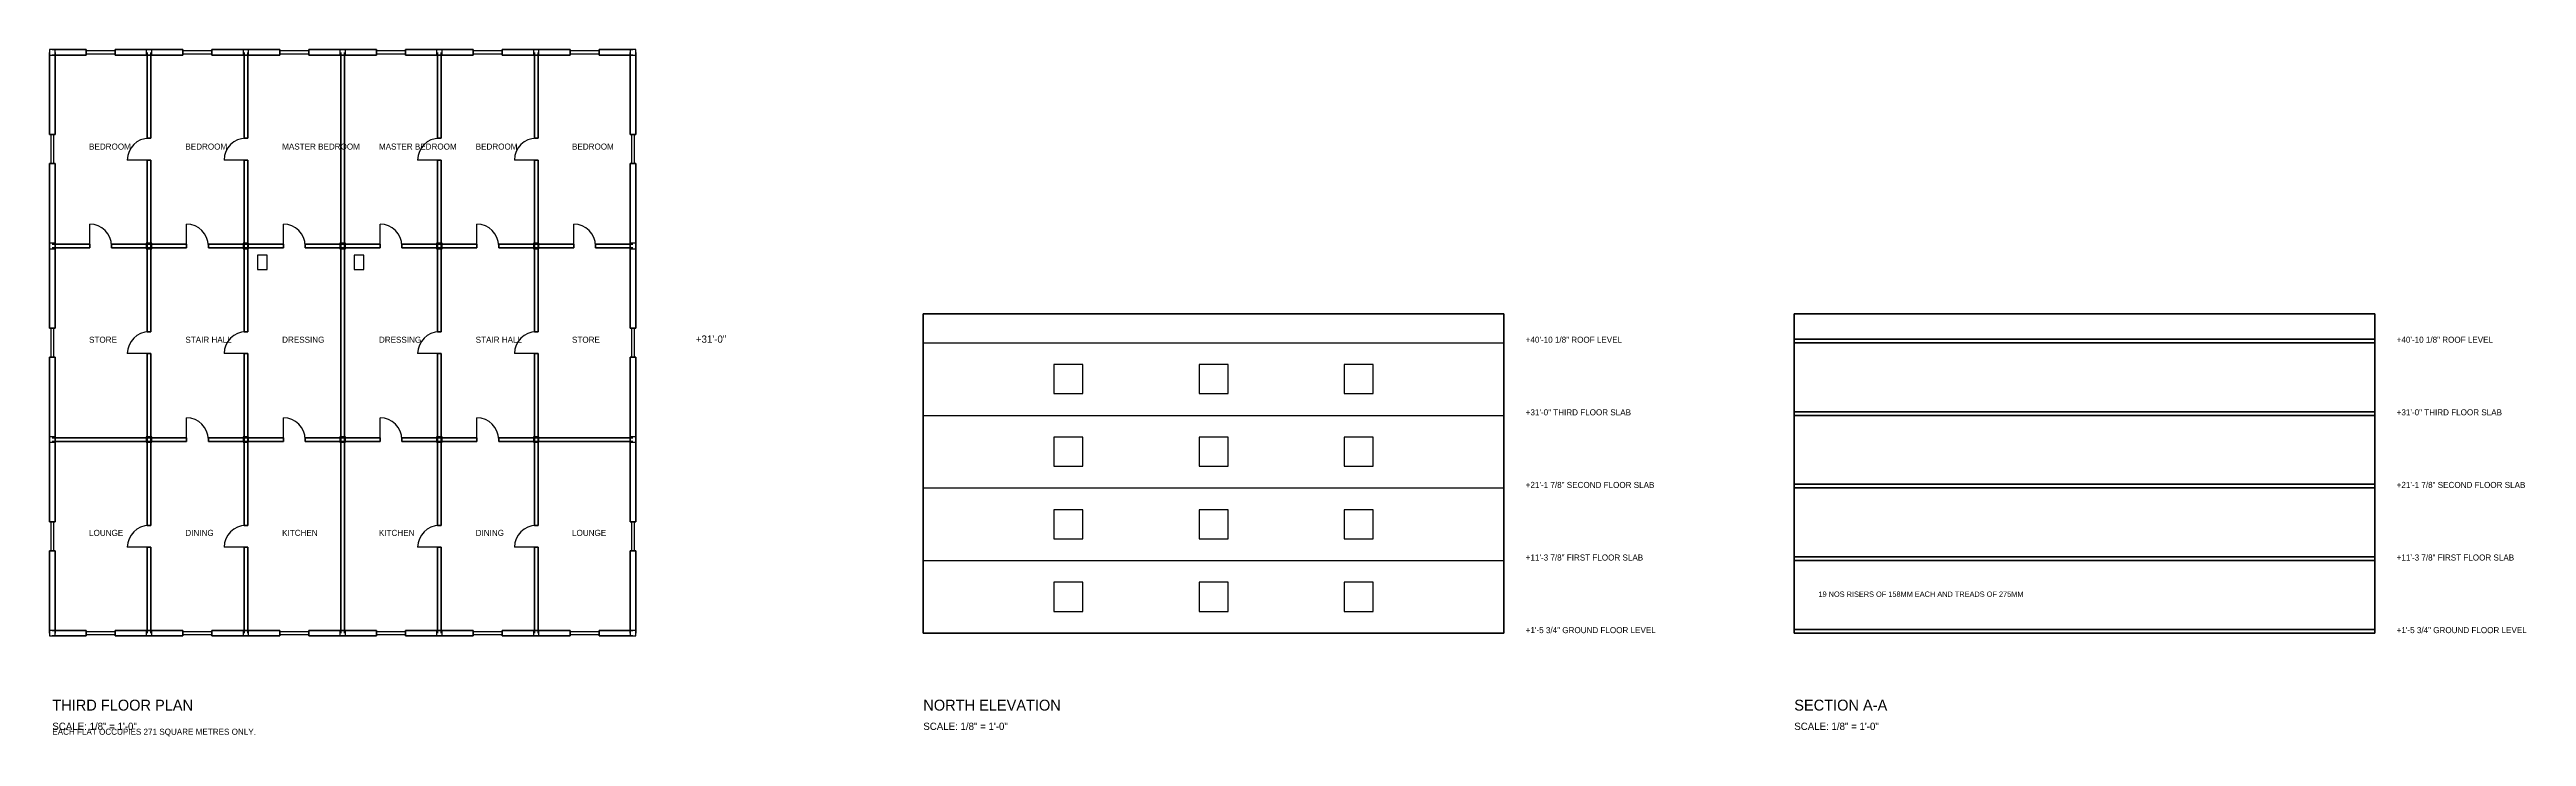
# Model space of a CAD drawing. Header units: inches. Extents: x -5 to 8278, y -168 to 949.
# Drawn here: x 4247 to 8278, y -168 to 949 of the extents above; entities that cross this region are included whole.
import ezdxf

# ---------------------------------------------------------------- set-up
doc = ezdxf.new("R2010")
doc.units = ezdxf.units.IN
for name, color, linetype in [('COLUMN', 5, 'CONTINUOUS'), ('DOOR', 3, 'CONTINUOUS'), ('SANITARY', 7, 'CONTINUOUS'), ('TEXT', 6, 'CONTINUOUS'), ('WALL', 4, 'CONTINUOUS'), ('WIND', 2, 'CONTINUOUS')]:
    doc.layers.add(name, color=color, linetype=linetype)

msp = doc.modelspace()

# ---------------------------------------------------------------- linework, layer by layer
at = {"layer": 'COLUMN'}
for points in [[(4247.4409, 940.3543), (4256.4961, 940.3543), (4256.4961, 949.4094), (4247.4409, 949.4094)], [(4404.9213, 940.3543), (4413.9764, 940.3543), (4413.9764, 949.4094), (4404.9213, 949.4094)], [(4562.4016, 940.3543), (4571.4567, 940.3543), (4571.4567, 949.4094), (4562.4016, 949.4094)], [(4719.8819, 940.3543), (4728.937, 940.3543), (4728.937, 949.4094), (4719.8819, 949.4094)], [(4877.3622, 940.3543), (4886.4173, 940.3543), (4886.4173, 949.4094), (4877.3622, 949.4094)], [(5034.8425, 940.3543), (5043.8976, 940.3543), (5043.8976, 949.4094), (5034.8425, 949.4094)], [(5192.3228, 940.3543), (5201.378, 940.3543), (5201.378, 949.4094), (5192.3228, 949.4094)], [(4247.4409, 625.3937), (4256.4961, 625.3937), (4256.4961, 634.4488), (4247.4409, 634.4488)], [(4404.9213, 625.3937), (4413.9764, 625.3937), (4413.9764, 634.4488), (4404.9213, 634.4488)], [(4562.4016, 625.3937), (4571.4567, 625.3937), (4571.4567, 634.4488), (4562.4016, 634.4488)], [(4719.8819, 625.3937), (4728.937, 625.3937), (4728.937, 634.4488), (4719.8819, 634.4488)], [(4877.3622, 625.3937), (4886.4173, 625.3937), (4886.4173, 634.4488), (4877.3622, 634.4488)], [(5034.8425, 625.3937), (5043.8976, 625.3937), (5043.8976, 634.4488), (5034.8425, 634.4488)], [(5192.3228, 625.3937), (5201.378, 625.3937), (5201.378, 634.4488), (5192.3228, 634.4488)], [(4247.4409, 310.4331), (4256.4961, 310.4331), (4256.4961, 319.4882), (4247.4409, 319.4882)], [(4404.9213, 310.4331), (4413.9764, 310.4331), (4413.9764, 319.4882), (4404.9213, 319.4882)], [(4562.4016, 310.4331), (4571.4567, 310.4331), (4571.4567, 319.4882), (4562.4016, 319.4882)], [(4719.8819, 310.4331), (4728.937, 310.4331), (4728.937, 319.4882), (4719.8819, 319.4882)], [(4877.3622, 310.4331), (4886.4173, 310.4331), (4886.4173, 319.4882), (4877.3622, 319.4882)], [(5034.8425, 310.4331), (5043.8976, 310.4331), (5043.8976, 319.4882), (5034.8425, 319.4882)], [(5192.3228, 310.4331), (5201.378, 310.4331), (5201.378, 319.4882), (5192.3228, 319.4882)], [(4247.4409, -4.5276), (4256.4961, -4.5276), (4256.4961, 4.5276), (4247.4409, 4.5276)], [(4404.9213, -4.5276), (4413.9764, -4.5276), (4413.9764, 4.5276), (4404.9213, 4.5276)], [(4562.4016, -4.5276), (4571.4567, -4.5276), (4571.4567, 4.5276), (4562.4016, 4.5276)], [(4719.8819, -4.5276), (4728.937, -4.5276), (4728.937, 4.5276), (4719.8819, 4.5276)], [(4877.3622, -4.5276), (4886.4173, -4.5276), (4886.4173, 4.5276), (4877.3622, 4.5276)], [(5034.8425, -4.5276), (5043.8976, -4.5276), (5043.8976, 4.5276), (5034.8425, 4.5276)], [(5192.3228, -4.5276), (5201.378, -4.5276), (5201.378, 4.5276), (5192.3228, 4.5276)]]:
    msp.add_lwpolyline(points, close=True, dxfattribs=at)
at = {"layer": 'DOOR'}
for p, q in [((4409.4488, 769.685), (4374.0157, 769.685)), ((4566.9291, 769.685), (4531.4961, 769.685)), ((4881.8898, 769.685), (4846.4567, 769.685)), ((5039.3701, 769.685), (5003.937, 769.685)), ((4312.9921, 629.9213), (4312.9921, 665.3543)), ((4470.4724, 629.9213), (4470.4724, 665.3543)), ((4627.9528, 629.9213), (4627.9528, 665.3543)), ((4785.4331, 629.9213), (4785.4331, 665.3543)), ((4942.9134, 629.9213), (4942.9134, 665.3543)), ((5100.3937, 629.9213), (5100.3937, 665.3543)), ((4409.4488, 454.7244), (4374.0157, 454.7244)), ((4566.9291, 454.7244), (4531.4961, 454.7244)), ((4881.8898, 454.7244), (4846.4567, 454.7244)), ((5039.3701, 454.7244), (5003.937, 454.7244)), ((4470.4724, 314.9606), (4470.4724, 350.3937)), ((4627.9528, 314.9606), (4627.9528, 350.3937)), ((4785.4331, 314.9606), (4785.4331, 350.3937)), ((4942.9134, 314.9606), (4942.9134, 350.3937)), ((4409.4488, 139.7638), (4374.0157, 139.7638)), ((4566.9291, 139.7638), (4531.4961, 139.7638)), ((4881.8898, 139.7638), (4846.4567, 139.7638)), ((5039.3701, 139.7638), (5003.937, 139.7638))]:
    msp.add_line(p, q, dxfattribs=at)
for centre, start, end in [((4409.4488, 769.685), 90, 180), ((4566.9291, 769.685), 90, 180), ((4881.8898, 769.685), 90, 180), ((5039.3701, 769.685), 90, 180), ((4312.9921, 629.9213), 0, 90), ((4470.4724, 629.9213), 0, 90), ((4627.9528, 629.9213), 0, 90), ((4785.4331, 629.9213), 0, 90), ((4942.9134, 629.9213), 0, 90), ((5100.3937, 629.9213), 0, 90), ((4409.4488, 454.7244), 90, 180), ((4566.9291, 454.7244), 90, 180), ((4881.8898, 454.7244), 90, 180), ((5039.3701, 454.7244), 90, 180), ((4470.4724, 314.9606), 0, 90), ((4627.9528, 314.9606), 0, 90), ((4785.4331, 314.9606), 0, 90), ((4942.9134, 314.9606), 0, 90), ((4409.4488, 139.7638), 90, 180), ((4566.9291, 139.7638), 90, 180), ((4881.8898, 139.7638), 90, 180), ((5039.3701, 139.7638), 90, 180)]:
    msp.add_arc(centre, 35.4331, start, end, dxfattribs=at)
at = {"layer": 'SANITARY'}
for points in [[(4585.6299, 591.5354), (4601.378, 591.5354), (4601.378, 615.1575), (4585.6299, 615.1575)], [(4743.1102, 591.5354), (4758.8583, 591.5354), (4758.8583, 615.1575), (4743.1102, 615.1575)]]:
    msp.add_lwpolyline(points, close=True, dxfattribs=at)
at = {"layer": 'WALL', "lineweight": 50}
for p, q in [((4247.5394, 811.0236), (4247.5394, 944.8819)), ((4307.0866, 949.311), (4251.9685, 949.311)), ((4251.9685, 940.4528), (4307.0866, 940.4528)), ((4256.3976, 944.8819), (4256.3976, 811.0236)), ((4307.0866, 940.4528), (4307.0866, 949.311)), ((4409.4488, 949.311), (4354.3307, 949.311)), ((4354.3307, 940.4528), (4354.3307, 949.311)), ((4354.3307, 940.4528), (4409.4488, 940.4528)), ((4406.4961, 805.1181), (4406.4961, 944.8819)), ((4464.5669, 949.311), (4409.4488, 949.311)), ((4409.4488, 940.4528), (4464.5669, 940.4528)), ((4412.4016, 944.8819), (4412.4016, 805.1181)), ((4464.5669, 940.4528), (4464.5669, 949.311)), ((4566.9291, 949.311), (4511.811, 949.311)), ((4511.811, 940.4528), (4511.811, 949.311)), ((4511.811, 940.4528), (4566.9291, 940.4528)), ((4563.9764, 805.1181), (4563.9764, 944.8819)), ((4622.0472, 949.311), (4566.9291, 949.311)), ((4566.9291, 940.4528), (4622.0472, 940.4528)), ((4569.8819, 944.8819), (4569.8819, 805.1181)), ((4622.0472, 940.4528), (4622.0472, 949.311)), ((4724.4094, 949.311), (4669.2913, 949.311)), ((4669.2913, 940.4528), (4669.2913, 949.311)), ((4669.2913, 940.4528), (4724.4094, 940.4528)), ((4721.4567, 629.9213), (4721.4567, 944.8819)), ((4779.5276, 949.311), (4724.4094, 949.311)), ((4724.4094, 940.4528), (4779.5276, 940.4528)), ((4727.3622, 944.8819), (4727.3622, 629.9213)), ((4779.5276, 940.4528), (4779.5276, 949.311)), ((4881.8898, 949.311), (4826.7717, 949.311)), ((4826.7717, 940.4528), (4826.7717, 949.311)), ((4826.7717, 940.4528), (4881.8898, 940.4528)), ((4878.937, 805.1181), (4878.937, 944.8819)), ((4937.0079, 949.311), (4881.8898, 949.311)), ((4881.8898, 940.4528), (4937.0079, 940.4528)), ((4884.8425, 944.8819), (4884.8425, 805.1181)), ((4937.0079, 940.4528), (4937.0079, 949.311)), ((5039.3701, 949.311), (4984.252, 949.311)), ((4984.252, 940.4528), (4984.252, 949.311)), ((4984.252, 940.4528), (5039.3701, 940.4528)), ((5036.4173, 805.1181), (5036.4173, 944.8819)), ((5094.4882, 949.311), (5039.3701, 949.311)), ((5039.3701, 940.4528), (5094.4882, 940.4528)), ((5042.3228, 944.8819), (5042.3228, 805.1181)), ((5094.4882, 940.4528), (5094.4882, 949.311)), ((5196.8504, 949.311), (5141.7323, 949.311)), ((5141.7323, 940.4528), (5141.7323, 949.311)), ((5141.7323, 940.4528), (5196.8504, 940.4528)), ((5192.4213, 811.0236), (5192.4213, 944.8819)), ((5201.2795, 944.8819), (5201.2795, 811.0236)), ((4247.5394, 811.0236), (4256.3976, 811.0236)), ((5192.4213, 811.0236), (5201.2795, 811.0236)), ((4406.4961, 805.1181), (4412.4016, 805.1181)), ((4406.4961, 629.9213), (4406.4961, 769.685)), ((4406.4961, 769.685), (4412.4016, 769.685)), ((4412.4016, 769.685), (4412.4016, 629.9213)), ((4563.9764, 805.1181), (4569.8819, 805.1181)), ((4563.9764, 629.9213), (4563.9764, 769.685)), ((4563.9764, 769.685), (4569.8819, 769.685)), ((4569.8819, 769.685), (4569.8819, 629.9213)), ((4878.937, 805.1181), (4884.8425, 805.1181)), ((4878.937, 629.9213), (4878.937, 769.685)), ((4878.937, 769.685), (4884.8425, 769.685)), ((4884.8425, 769.685), (4884.8425, 629.9213)), ((5036.4173, 805.1181), (5042.3228, 805.1181)), ((5036.4173, 629.9213), (5036.4173, 769.685)), ((5036.4173, 769.685), (5042.3228, 769.685)), ((5042.3228, 769.685), (5042.3228, 629.9213)), ((4247.5394, 629.9213), (4247.5394, 763.7795)), ((4247.5394, 763.7795), (4256.3976, 763.7795)), ((4256.3976, 763.7795), (4256.3976, 629.9213)), ((5192.4213, 629.9213), (5192.4213, 763.7795)), ((5192.4213, 763.7795), (5201.2795, 763.7795)), ((5201.2795, 763.7795), (5201.2795, 629.9213)), ((4247.5394, 496.063), (4247.5394, 629.9213)), ((4312.9921, 632.874), (4251.9685, 632.874)), ((4251.9685, 626.9685), (4312.9921, 626.9685)), ((4256.3976, 629.9213), (4256.3976, 496.063)), ((4312.9921, 626.9685), (4312.9921, 632.874)), ((4409.4488, 632.874), (4348.4252, 632.874)), ((4348.4252, 626.9685), (4348.4252, 632.874)), ((4348.4252, 626.9685), (4409.4488, 626.9685)), ((4406.4961, 490.1575), (4406.4961, 629.9213)), ((4470.4724, 632.874), (4409.4488, 632.874)), ((4409.4488, 626.9685), (4470.4724, 626.9685)), ((4412.4016, 629.9213), (4412.4016, 490.1575)), ((4470.4724, 626.9685), (4470.4724, 632.874)), ((4566.9291, 632.874), (4505.9055, 632.874)), ((4505.9055, 626.9685), (4505.9055, 632.874)), ((4505.9055, 626.9685), (4566.9291, 626.9685)), ((4563.9764, 490.1575), (4563.9764, 629.9213)), ((4627.9528, 632.874), (4566.9291, 632.874)), ((4566.9291, 626.9685), (4627.9528, 626.9685)), ((4569.8819, 629.9213), (4569.8819, 490.1575)), ((4627.9528, 626.9685), (4627.9528, 632.874)), ((4724.4094, 632.874), (4663.3858, 632.874)), ((4663.3858, 626.9685), (4663.3858, 632.874)), ((4663.3858, 626.9685), (4724.4094, 626.9685)), ((4721.4567, 314.9606), (4721.4567, 629.9213)), ((4785.4331, 632.874), (4724.4094, 632.874)), ((4724.4094, 626.9685), (4785.4331, 626.9685)), ((4727.3622, 629.9213), (4727.3622, 314.9606)), ((4785.4331, 626.9685), (4785.4331, 632.874)), ((4881.8898, 632.874), (4820.8661, 632.874)), ((4820.8661, 626.9685), (4820.8661, 632.874)), ((4820.8661, 626.9685), (4881.8898, 626.9685)), ((4878.937, 490.1575), (4878.937, 629.9213)), ((4942.9134, 632.874), (4881.8898, 632.874)), ((4881.8898, 626.9685), (4942.9134, 626.9685)), ((4884.8425, 629.9213), (4884.8425, 490.1575)), ((4942.9134, 626.9685), (4942.9134, 632.874)), ((5039.3701, 632.874), (4978.3465, 632.874)), ((4978.3465, 626.9685), (4978.3465, 632.874)), ((4978.3465, 626.9685), (5039.3701, 626.9685)), ((5036.4173, 490.1575), (5036.4173, 629.9213)), ((5100.3937, 632.874), (5039.3701, 632.874)), ((5039.3701, 626.9685), (5100.3937, 626.9685)), ((5042.3228, 629.9213), (5042.3228, 490.1575)), ((5100.3937, 626.9685), (5100.3937, 632.874)), ((5196.8504, 632.874), (5135.8268, 632.874)), ((5135.8268, 626.9685), (5135.8268, 632.874)), ((5135.8268, 626.9685), (5196.8504, 626.9685)), ((5192.4213, 496.063), (5192.4213, 629.9213)), ((5201.2795, 629.9213), (5201.2795, 496.063)), ((4247.5394, 496.063), (4256.3976, 496.063)), ((4406.4961, 490.1575), (4412.4016, 490.1575)), ((4563.9764, 490.1575), (4569.8819, 490.1575)), ((4878.937, 490.1575), (4884.8425, 490.1575)), ((5036.4173, 490.1575), (5042.3228, 490.1575)), ((5192.4213, 496.063), (5201.2795, 496.063)), ((6614.1732, 519.685), (5669.2913, 519.685)), ((5669.2913, 519.685), (5669.2913, 0)), ((6614.1732, 0), (6614.1732, 519.685)), ((8031.4961, 519.685), (7086.6142, 519.685)), ((7086.6142, 519.685), (7086.6142, 0)), ((8031.4961, 0), (8031.4961, 519.685)), ((4247.5394, 314.9606), (4247.5394, 448.8189)), ((4247.5394, 448.8189), (4256.3976, 448.8189)), ((4256.3976, 448.8189), (4256.3976, 314.9606)), ((4406.4961, 314.9606), (4406.4961, 454.7244)), ((4406.4961, 454.7244), (4412.4016, 454.7244)), ((4412.4016, 454.7244), (4412.4016, 314.9606)), ((4563.9764, 314.9606), (4563.9764, 454.7244)), ((4563.9764, 454.7244), (4569.8819, 454.7244)), ((4569.8819, 454.7244), (4569.8819, 314.9606)), ((4878.937, 314.9606), (4878.937, 454.7244)), ((4878.937, 454.7244), (4884.8425, 454.7244)), ((4884.8425, 454.7244), (4884.8425, 314.9606)), ((5036.4173, 314.9606), (5036.4173, 454.7244)), ((5036.4173, 454.7244), (5042.3228, 454.7244)), ((5042.3228, 454.7244), (5042.3228, 314.9606)), ((5192.4213, 314.9606), (5192.4213, 448.8189)), ((5192.4213, 448.8189), (5201.2795, 448.8189)), ((5201.2795, 448.8189), (5201.2795, 314.9606)), ((7086.6142, 478.3465), (8031.4961, 478.3465)), ((7086.6142, 472.4409), (8031.4961, 472.4409)), ((7086.6142, 360.2362), (8031.4961, 360.2362)), ((7086.6142, 354.3307), (8031.4961, 354.3307)), ((4247.5394, 181.1024), (4247.5394, 314.9606)), ((4409.4488, 317.9134), (4251.9685, 317.9134)), ((4251.9685, 312.0079), (4409.4488, 312.0079)), ((4256.3976, 314.9606), (4256.3976, 181.1024)), ((4406.4961, 175.1969), (4406.4961, 314.9606)), ((4470.4724, 317.9134), (4409.4488, 317.9134)), ((4409.4488, 312.0079), (4470.4724, 312.0079)), ((4412.4016, 314.9606), (4412.4016, 175.1969)), ((4470.4724, 312.0079), (4470.4724, 317.9134)), ((4566.9291, 317.9134), (4505.9055, 317.9134)), ((4505.9055, 312.0079), (4505.9055, 317.9134)), ((4505.9055, 312.0079), (4566.9291, 312.0079)), ((4563.9764, 175.1969), (4563.9764, 314.9606)), ((4627.9528, 317.9134), (4566.9291, 317.9134)), ((4566.9291, 312.0079), (4627.9528, 312.0079)), ((4569.8819, 314.9606), (4569.8819, 175.1969)), ((4627.9528, 312.0079), (4627.9528, 317.9134)), ((4724.4094, 317.9134), (4663.3858, 317.9134)), ((4663.3858, 312.0079), (4663.3858, 317.9134)), ((4663.3858, 312.0079), (4724.4094, 312.0079)), ((4721.4567, 0), (4721.4567, 314.9606)), ((4785.4331, 317.9134), (4724.4094, 317.9134)), ((4724.4094, 312.0079), (4785.4331, 312.0079)), ((4727.3622, 314.9606), (4727.3622, 0)), ((4785.4331, 312.0079), (4785.4331, 317.9134)), ((4881.8898, 317.9134), (4820.8661, 317.9134)), ((4820.8661, 312.0079), (4820.8661, 317.9134)), ((4820.8661, 312.0079), (4881.8898, 312.0079)), ((4878.937, 175.1969), (4878.937, 314.9606)), ((4942.9134, 317.9134), (4881.8898, 317.9134)), ((4881.8898, 312.0079), (4942.9134, 312.0079)), ((4884.8425, 314.9606), (4884.8425, 175.1969)), ((4942.9134, 312.0079), (4942.9134, 317.9134)), ((5039.3701, 317.9134), (4978.3465, 317.9134)), ((4978.3465, 312.0079), (4978.3465, 317.9134)), ((4978.3465, 312.0079), (5039.3701, 312.0079)), ((5036.4173, 175.1969), (5036.4173, 314.9606)), ((5196.8504, 317.9134), (5039.3701, 317.9134)), ((5039.3701, 312.0079), (5196.8504, 312.0079)), ((5042.3228, 314.9606), (5042.3228, 175.1969)), ((5192.4213, 181.1024), (5192.4213, 314.9606)), ((5201.2795, 314.9606), (5201.2795, 181.1024)), ((7086.6142, 242.126), (8031.4961, 242.126)), ((7086.6142, 236.2205), (8031.4961, 236.2205)), ((4247.5394, 181.1024), (4256.3976, 181.1024)), ((4406.4961, 175.1969), (4412.4016, 175.1969)), ((4563.9764, 175.1969), (4569.8819, 175.1969)), ((4878.937, 175.1969), (4884.8425, 175.1969)), ((5036.4173, 175.1969), (5042.3228, 175.1969)), ((5192.4213, 181.1024), (5201.2795, 181.1024)), ((4247.5394, 0), (4247.5394, 133.8583)), ((4247.5394, 133.8583), (4256.3976, 133.8583)), ((4256.3976, 133.8583), (4256.3976, 0)), ((4406.4961, 0), (4406.4961, 139.7638)), ((4406.4961, 139.7638), (4412.4016, 139.7638)), ((4412.4016, 139.7638), (4412.4016, 0)), ((4563.9764, 0), (4563.9764, 139.7638)), ((4563.9764, 139.7638), (4569.8819, 139.7638)), ((4569.8819, 139.7638), (4569.8819, 0)), ((4878.937, 0), (4878.937, 139.7638)), ((4878.937, 139.7638), (4884.8425, 139.7638)), ((4884.8425, 139.7638), (4884.8425, 0)), ((5036.4173, 0), (5036.4173, 139.7638)), ((5036.4173, 139.7638), (5042.3228, 139.7638)), ((5042.3228, 139.7638), (5042.3228, 0)), ((5192.4213, 0), (5192.4213, 133.8583)), ((5192.4213, 133.8583), (5201.2795, 133.8583)), ((5201.2795, 133.8583), (5201.2795, 0)), ((7086.6142, 124.0157), (8031.4961, 124.0157)), ((7086.6142, 118.1102), (8031.4961, 118.1102)), ((4307.0866, 4.4291), (4251.9685, 4.4291)), ((4307.0866, -4.4291), (4307.0866, 4.4291)), ((4409.4488, 4.4291), (4354.3307, 4.4291)), ((4354.3307, -4.4291), (4354.3307, 4.4291)), ((4464.5669, 4.4291), (4409.4488, 4.4291)), ((4464.5669, -4.4291), (4464.5669, 4.4291)), ((4566.9291, 4.4291), (4511.811, 4.4291)), ((4511.811, -4.4291), (4511.811, 4.4291)), ((4622.0472, 4.4291), (4566.9291, 4.4291)), ((4622.0472, -4.4291), (4622.0472, 4.4291)), ((4724.4094, 4.4291), (4669.2913, 4.4291)), ((4669.2913, -4.4291), (4669.2913, 4.4291)), ((4779.5276, 4.4291), (4724.4094, 4.4291)), ((4779.5276, -4.4291), (4779.5276, 4.4291)), ((4881.8898, 4.4291), (4826.7717, 4.4291)), ((4826.7717, -4.4291), (4826.7717, 4.4291)), ((4937.0079, 4.4291), (4881.8898, 4.4291)), ((4937.0079, -4.4291), (4937.0079, 4.4291)), ((5039.3701, 4.4291), (4984.252, 4.4291)), ((4984.252, -4.4291), (4984.252, 4.4291)), ((5094.4882, 4.4291), (5039.3701, 4.4291)), ((5094.4882, -4.4291), (5094.4882, 4.4291)), ((5196.8504, 4.4291), (5141.7323, 4.4291)), ((5141.7323, -4.4291), (5141.7323, 4.4291)), ((5669.2913, 0), (6614.1732, 0)), ((7086.6142, 5.9055), (8031.4961, 5.9055)), ((7086.6142, 0), (8031.4961, 0)), ((7086.6142, 0), (8031.4961, 0)), ((4251.9685, -4.4291), (4307.0866, -4.4291)), ((4354.3307, -4.4291), (4409.4488, -4.4291)), ((4409.4488, -4.4291), (4464.5669, -4.4291)), ((4511.811, -4.4291), (4566.9291, -4.4291)), ((4566.9291, -4.4291), (4622.0472, -4.4291)), ((4669.2913, -4.4291), (4724.4094, -4.4291)), ((4724.4094, -4.4291), (4779.5276, -4.4291)), ((4826.7717, -4.4291), (4881.8898, -4.4291)), ((4881.8898, -4.4291), (4937.0079, -4.4291)), ((4984.252, -4.4291), (5039.3701, -4.4291)), ((5039.3701, -4.4291), (5094.4882, -4.4291)), ((5141.7323, -4.4291), (5196.8504, -4.4291))]:
    msp.add_line(p, q, dxfattribs=at)
at = {"layer": 'WALL'}
for p, q in [((5669.2913, 472.4409), (6614.1732, 472.4409)), ((5669.2913, 354.3307), (6614.1732, 354.3307)), ((5669.2913, 236.2205), (6614.1732, 236.2205)), ((5669.2913, 118.1102), (6614.1732, 118.1102)), ((5669.2913, 0), (6614.1732, 0))]:
    msp.add_line(p, q, dxfattribs=at)
at = {"layer": 'WIND'}
for points in [[(4307.0866, 942.5197), (4354.3307, 942.5197), (4354.3307, 947.2441), (4307.0866, 947.2441)], [(4464.5669, 942.5197), (4511.811, 942.5197), (4511.811, 947.2441), (4464.5669, 947.2441)], [(4622.0472, 942.5197), (4669.2913, 942.5197), (4669.2913, 947.2441), (4622.0472, 947.2441)], [(4779.5276, 942.5197), (4826.7717, 942.5197), (4826.7717, 947.2441), (4779.5276, 947.2441)], [(4937.0079, 942.5197), (4984.252, 942.5197), (4984.252, 947.2441), (4937.0079, 947.2441)], [(5094.4882, 942.5197), (5141.7323, 942.5197), (5141.7323, 947.2441), (5094.4882, 947.2441)], [(4249.6063, 763.7795), (4254.3307, 763.7795), (4254.3307, 811.0236), (4249.6063, 811.0236)], [(5194.4882, 763.7795), (5199.2126, 763.7795), (5199.2126, 811.0236), (5194.4882, 811.0236)], [(4249.6063, 448.8189), (4254.3307, 448.8189), (4254.3307, 496.063), (4249.6063, 496.063)], [(5194.4882, 448.8189), (5199.2126, 448.8189), (5199.2126, 496.063), (5194.4882, 496.063)], [(5881.8898, 389.7638), (5929.1339, 389.7638), (5929.1339, 437.0079), (5881.8898, 437.0079)], [(6118.1102, 389.7638), (6165.3543, 389.7638), (6165.3543, 437.0079), (6118.1102, 437.0079)], [(6354.3307, 389.7638), (6401.5748, 389.7638), (6401.5748, 437.0079), (6354.3307, 437.0079)], [(5881.8898, 271.6535), (5929.1339, 271.6535), (5929.1339, 318.8976), (5881.8898, 318.8976)], [(6118.1102, 271.6535), (6165.3543, 271.6535), (6165.3543, 318.8976), (6118.1102, 318.8976)], [(6354.3307, 271.6535), (6401.5748, 271.6535), (6401.5748, 318.8976), (6354.3307, 318.8976)], [(4249.6063, 133.8583), (4254.3307, 133.8583), (4254.3307, 181.1024), (4249.6063, 181.1024)], [(5194.4882, 133.8583), (5199.2126, 133.8583), (5199.2126, 181.1024), (5194.4882, 181.1024)], [(5881.8898, 153.5433), (5929.1339, 153.5433), (5929.1339, 200.7874), (5881.8898, 200.7874)], [(6118.1102, 153.5433), (6165.3543, 153.5433), (6165.3543, 200.7874), (6118.1102, 200.7874)], [(6354.3307, 153.5433), (6401.5748, 153.5433), (6401.5748, 200.7874), (6354.3307, 200.7874)], [(5881.8898, 35.4331), (5929.1339, 35.4331), (5929.1339, 82.6772), (5881.8898, 82.6772)], [(6118.1102, 35.4331), (6165.3543, 35.4331), (6165.3543, 82.6772), (6118.1102, 82.6772)], [(6354.3307, 35.4331), (6401.5748, 35.4331), (6401.5748, 82.6772), (6354.3307, 82.6772)], [(4307.0866, -2.3622), (4354.3307, -2.3622), (4354.3307, 2.3622), (4307.0866, 2.3622)], [(4464.5669, -2.3622), (4511.811, -2.3622), (4511.811, 2.3622), (4464.5669, 2.3622)], [(4622.0472, -2.3622), (4669.2913, -2.3622), (4669.2913, 2.3622), (4622.0472, 2.3622)], [(4779.5276, -2.3622), (4826.7717, -2.3622), (4826.7717, 2.3622), (4779.5276, 2.3622)], [(4937.0079, -2.3622), (4984.252, -2.3622), (4984.252, 2.3622), (4937.0079, 2.3622)], [(5094.4882, -2.3622), (5141.7323, -2.3622), (5141.7323, 2.3622), (5094.4882, 2.3622)]]:
    msp.add_lwpolyline(points, close=True, dxfattribs=at)

# ---------------------------------------------------------------- texts
at = {"layer": 'TEXT'}
for s, height, p in [('BEDROOM', 9.8425, (4311.7618, 786.6634)), ('BEDROOM', 9.8425, (4468.5039, 786.6634)), ('MASTER BEDROOM', 9.8425, (4625.9843, 786.6634)), ('MASTER BEDROOM', 9.8425, (4783.4646, 786.6634)), ('BEDROOM', 9.8425, (4940.9449, 786.6634)), ('BEDROOM', 9.8425, (5097.687, 786.6634)), ('+31\'-0"', 11.811, (5299.2126, 472.4409)), ('STORE', 9.8425, (4311.7618, 472.4409)), ('STAIR HALL', 9.8425, (4468.5039, 472.4409)), ('DRESSING', 9.8425, (4625.9843, 472.4409)), ('DRESSING', 9.8425, (4783.4646, 472.4409)), ('STAIR HALL', 9.8425, (4940.9449, 472.4409)), ('STORE', 9.8425, (5097.687, 472.4409)), ('+40\'-10 1/8" ROOF LEVEL', 9.8425, (6649.6063, 472.4409)), ('+40\'-10 1/8" ROOF LEVEL', 9.8425, (8066.9291, 472.4409)), ('+31\'-0" THIRD FLOOR SLAB', 9.8425, (6649.6063, 354.3307)), ('+31\'-0" THIRD FLOOR SLAB', 9.8425, (8066.9291, 354.3307)), ('+21\'-1 7/8" SECOND FLOOR SLAB', 9.8425, (6649.6063, 236.2205)), ('+21\'-1 7/8" SECOND FLOOR SLAB', 9.8425, (8066.9291, 236.2205)), ('LOUNGE', 9.8425, (4311.7618, 158.2185)), ('DINING', 9.8425, (4468.5039, 158.2185)), ('KITCHEN', 9.8425, (4625.9843, 158.2185)), ('KITCHEN', 9.8425, (4783.4646, 158.2185)), ('DINING', 9.8425, (4940.9449, 158.2185)), ('LOUNGE', 9.8425, (5097.687, 158.2185)), ('+11\'-3 7/8" FIRST FLOOR SLAB', 9.8425, (6649.6063, 118.1102)), ('+11\'-3 7/8" FIRST FLOOR SLAB', 9.8425, (8066.9291, 118.1102)), ('19 NOS RISERS OF 158MM EACH AND TREADS OF 275MM', 8.6614, (7125.9843, 59.0551)), ('+1\'-5 3/4" GROUND FLOOR LEVEL', 9.8425, (6649.6063, 0)), ('+1\'-5 3/4" GROUND FLOOR LEVEL', 9.8425, (8066.9291, 0)), ('THIRD FLOOR PLAN', 17.7165, (4251.9685, -125.9843)), ('NORTH ELEVATION', 17.7165, (5669.2913, -125.9843)), ('SECTION A-A', 17.7165, (7086.6142, -125.9843)), ('SCALE: 1/8" = 1\'-0"', 11.811, (4251.9685, -157.4803)), ('EACH FLAT OCCUPIES 271 SQUARE METRES ONLY.', 9.8425, (4251.9685, -165.3543)), ('SCALE: 1/8" = 1\'-0"', 11.811, (5669.2913, -157.4803)), ('SCALE: 1/8" = 1\'-0"', 11.811, (7086.6142, -157.4803))]:
    msp.add_text(s, height=height, dxfattribs=at).set_placement(p)

doc.saveas('drawing.dxf')
